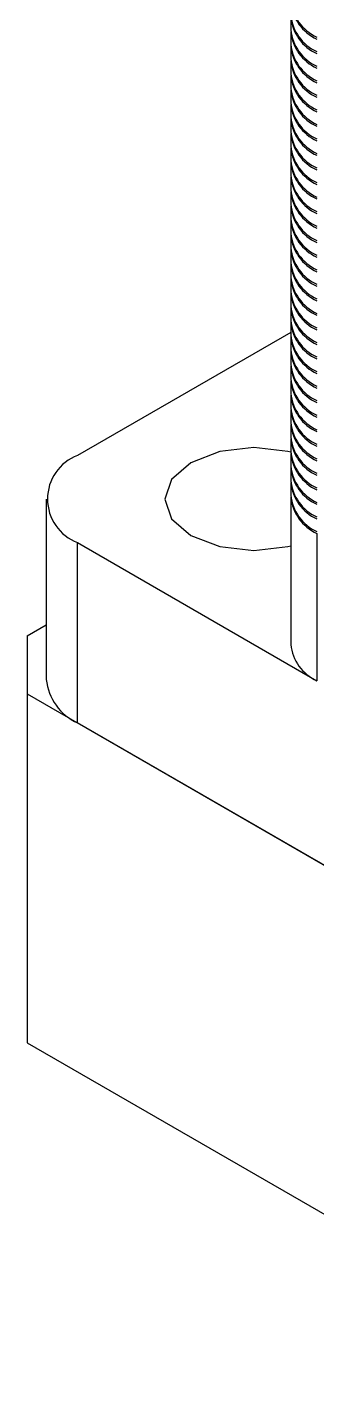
# Model space of a CAD drawing. Header units: millimetres. Extents: x 334 to 3694, y 0 to 2376.
# Drawn here: x 2496.82 to 2501.7, y 1154.52 to 1177.41 of the extents above; entities that cross this region are included whole.
import ezdxf

# ---------------------------------------------------------------- set-up
doc = ezdxf.new("R2010")
doc.units = ezdxf.units.MM
doc.header["$LTSCALE"] = 3
doc.layers.add('1_외형선', color=7, linetype='Continuous', lineweight=25)

msp = doc.modelspace()

# ---------------------------------------------------------------- linework, layer by layer
at = {"layer": '1_외형선'}
for p, q in [((2501.262, 1177.575), (2501.262, 1177.363)), ((2501.262, 1177.363), (2501.262, 1177.362)), ((2501.262, 1177.331), (2501.262, 1177.118)), ((2501.262, 1177.118), (2501.262, 1177.117)), ((2501.262, 1177.086), (2501.262, 1176.873)), ((2501.262, 1176.873), (2501.262, 1176.872)), ((2501.262, 1176.841), (2501.262, 1176.628)), ((2501.262, 1176.628), (2501.262, 1176.628)), ((2501.262, 1176.596), (2501.262, 1176.383)), ((2501.262, 1176.383), (2501.262, 1176.383)), ((2501.262, 1176.351), (2501.262, 1176.138)), ((2501.262, 1176.138), (2501.262, 1176.138)), ((2501.262, 1176.106), (2501.262, 1175.893)), ((2501.262, 1175.893), (2501.262, 1175.893)), ((2501.262, 1175.861), (2501.262, 1175.648)), ((2501.262, 1175.648), (2501.262, 1175.648)), ((2501.262, 1175.616), (2501.262, 1175.403)), ((2501.262, 1175.403), (2501.262, 1175.403)), ((2501.262, 1175.371), (2501.262, 1175.159)), ((2501.262, 1175.159), (2501.262, 1175.158)), ((2501.262, 1175.126), (2501.262, 1174.914)), ((2501.262, 1174.914), (2501.262, 1174.913)), ((2501.262, 1174.881), (2501.262, 1174.669)), ((2501.262, 1174.669), (2501.262, 1174.668)), ((2501.262, 1174.636), (2501.262, 1174.424)), ((2501.262, 1174.424), (2501.262, 1174.423)), ((2501.262, 1174.391), (2501.262, 1174.179)), ((2501.262, 1174.179), (2501.262, 1174.146)), ((2501.262, 1174.146), (2501.262, 1173.934)), ((2501.262, 1173.934), (2501.262, 1173.901)), ((2501.262, 1173.901), (2501.262, 1173.689)), ((2501.262, 1173.689), (2501.262, 1173.656)), ((2501.262, 1173.656), (2501.262, 1173.444)), ((2501.262, 1173.444), (2501.262, 1173.411)), ((2501.262, 1173.411), (2501.262, 1173.199)), ((2501.262, 1173.199), (2501.262, 1173.166)), ((2501.262, 1173.166), (2501.262, 1172.954)), ((2501.262, 1172.954), (2501.262, 1172.921)), ((2501.262, 1172.921), (2501.262, 1172.709)), ((2501.262, 1172.709), (2501.262, 1172.676)), ((2501.262, 1172.676), (2501.262, 1172.464)), ((2501.262, 1172.464), (2501.262, 1172.431)), ((2501.262, 1172.431), (2501.262, 1172.219)), ((2501.262, 1172.267), (2497.671, 1170.193)), ((2501.262, 1172.219), (2501.262, 1172.186)), ((2501.262, 1172.186), (2501.262, 1171.974)), ((2501.262, 1171.974), (2501.262, 1171.941)), ((2501.262, 1171.941), (2501.262, 1171.729)), ((2501.262, 1171.696), (2501.262, 1171.484)), ((2501.262, 1171.451), (2501.262, 1171.239)), ((2501.262, 1171.206), (2501.262, 1170.994)), ((2501.262, 1170.962), (2501.262, 1170.749)), ((2501.262, 1170.717), (2501.262, 1170.504)), ((2501.262, 1170.472), (2501.262, 1170.259)), ((2501.262, 1170.227), (2501.262, 1170.014)), ((2501.262, 1169.982), (2501.262, 1169.769)), ((2501.262, 1169.737), (2501.262, 1169.524)), ((2497.144, 1169.459), (2497.144, 1166.421)), ((2501.262, 1169.492), (2501.262, 1167.009)), ((2497.671, 1165.686), (2497.671, 1168.724)), ((2497.671, 1168.724), (2501.702, 1166.397)), ((2501.702, 1168.879), (2501.702, 1166.397)), ((2496.822, 1167.156), (2497.144, 1167.341)), ((2496.822, 1167.156), (2496.822, 1166.176)), ((2496.822, 1166.176), (2513.368, 1156.625)), ((2496.822, 1166.176), (2496.822, 1160.297)), ((2513.368, 1156.625), (2497.671, 1165.686)), ((2496.822, 1160.297), (2512.528, 1151.231))]:
    msp.add_line(p, q, dxfattribs=at)
at = {"layer": '1_외형선', "flags": 128}
msp.add_lwpolyline([(2501.262, 1170.247), (2501.215, 1170.259), (2500.641, 1170.325), (2500.067, 1170.259), (2499.58, 1170.071), (2499.255, 1169.79), (2499.141, 1169.459), (2499.255, 1169.127), (2499.58, 1168.846), (2500.067, 1168.659), (2500.641, 1168.593), (2501.215, 1168.659), (2501.262, 1168.671)], dxfattribs=at)
at = {"layer": '1_외형선'}
for centre, radius, start, end in [((2502.013, 1177.928), 0.754, 185.6948, 245.6253), ((2502.013, 1177.895), 0.754, 185.6948, 245.6253), ((2502.013, 1177.683), 0.754, 185.6948, 245.6253), ((2502.013, 1177.65), 0.754, 185.6948, 245.6253), ((2502.013, 1177.438), 0.754, 185.6948, 245.6253), ((2502.013, 1177.405), 0.754, 185.6948, 245.6253), ((2502.013, 1177.193), 0.754, 185.6948, 245.6253), ((2502.013, 1177.16), 0.754, 185.6948, 245.6253), ((2502.013, 1176.948), 0.754, 185.6948, 245.6253), ((2502.013, 1176.915), 0.754, 185.6948, 245.6253), ((2502.013, 1176.703), 0.754, 185.6948, 245.6253), ((2502.013, 1176.67), 0.754, 185.6948, 245.6253), ((2502.013, 1176.458), 0.754, 185.6948, 245.6253), ((2502.013, 1176.426), 0.754, 185.6948, 245.6253), ((2502.013, 1176.213), 0.754, 185.6948, 245.6253), ((2502.013, 1176.181), 0.754, 185.6948, 245.6253), ((2502.013, 1175.968), 0.754, 185.6948, 245.6253), ((2502.013, 1175.936), 0.754, 185.6948, 245.6253), ((2502.013, 1175.723), 0.754, 185.6948, 245.6253), ((2502.013, 1175.691), 0.754, 185.6948, 245.6253), ((2502.013, 1175.478), 0.754, 185.6948, 245.6253), ((2502.013, 1175.446), 0.754, 185.6948, 245.6253), ((2502.013, 1175.233), 0.754, 185.6948, 245.6253), ((2502.013, 1175.201), 0.754, 185.6948, 245.6253), ((2502.013, 1174.988), 0.754, 185.6948, 245.6253), ((2502.013, 1174.956), 0.754, 185.6948, 245.6253), ((2502.013, 1174.743), 0.754, 185.6948, 245.6253), ((2502.013, 1174.711), 0.754, 185.6948, 245.6253), ((2502.013, 1174.499), 0.754, 185.6948, 245.6253), ((2502.013, 1174.466), 0.754, 185.6948, 245.6253), ((2502.013, 1174.254), 0.754, 185.6948, 245.6253), ((2502.013, 1174.221), 0.754, 185.6948, 245.6253), ((2502.013, 1174.009), 0.754, 185.6948, 245.6253), ((2502.013, 1173.976), 0.754, 185.6948, 245.6253), ((2502.013, 1173.764), 0.754, 185.6948, 245.6253), ((2502.013, 1173.731), 0.754, 185.6948, 245.6253), ((2502.013, 1173.519), 0.754, 185.6948, 245.6253), ((2502.013, 1173.486), 0.754, 185.6948, 245.6253), ((2502.013, 1173.274), 0.754, 185.6948, 245.6253), ((2502.013, 1173.241), 0.754, 185.6948, 245.6253), ((2502.013, 1173.029), 0.754, 185.6948, 245.6253), ((2502.013, 1172.996), 0.754, 185.6948, 245.6253), ((2502.013, 1172.784), 0.754, 185.6948, 245.6253), ((2502.013, 1172.751), 0.754, 185.6948, 245.6253), ((2502.013, 1172.539), 0.754, 185.6948, 245.6253), ((2502.013, 1172.506), 0.754, 185.6948, 245.6253), ((2502.013, 1172.294), 0.754, 185.6948, 245.6253), ((2502.013, 1172.261), 0.754, 185.6948, 245.6253), ((2502.013, 1172.049), 0.754, 185.6948, 245.6253), ((2502.013, 1172.016), 0.754, 185.6948, 245.6253), ((2502.013, 1171.804), 0.754, 185.6948, 245.6253), ((2502.013, 1171.771), 0.754, 185.6948, 245.6253), ((2502.013, 1171.559), 0.754, 185.6948, 245.6253), ((2502.013, 1171.526), 0.754, 185.6948, 245.6253), ((2502.013, 1171.314), 0.754, 185.6948, 245.6253), ((2502.013, 1171.281), 0.754, 185.6948, 245.6253), ((2502.013, 1171.069), 0.754, 185.6948, 245.6253), ((2502.013, 1171.036), 0.754, 185.6948, 245.6253), ((2502.013, 1170.824), 0.754, 185.6948, 245.6253), ((2502.013, 1170.791), 0.754, 185.6948, 245.6253), ((2502.013, 1170.579), 0.754, 185.6948, 245.6253), ((2502.013, 1170.546), 0.754, 185.6948, 245.6253), ((2497.95, 1169.459), 0.786, 110.7834, 249.2166), ((2502.013, 1170.334), 0.754, 185.6948, 245.6253), ((2502.013, 1170.301), 0.754, 185.6948, 245.6253), ((2502.013, 1170.089), 0.754, 185.6948, 245.6253), ((2502.013, 1170.057), 0.754, 185.6948, 245.6253), ((2502.013, 1169.844), 0.754, 185.6948, 245.6253), ((2502.013, 1169.812), 0.754, 185.6948, 245.6253), ((2502.013, 1169.599), 0.754, 185.6948, 245.6253), ((2502.013, 1169.567), 0.754, 185.6948, 245.6253), ((2502.013, 1167.084), 0.754, 185.6948, 245.6253), ((2498.045, 1166.511), 0.905, 185.6948, 245.6253)]:
    msp.add_arc(centre, radius, start, end, dxfattribs=at)

doc.saveas('drawing.dxf')
